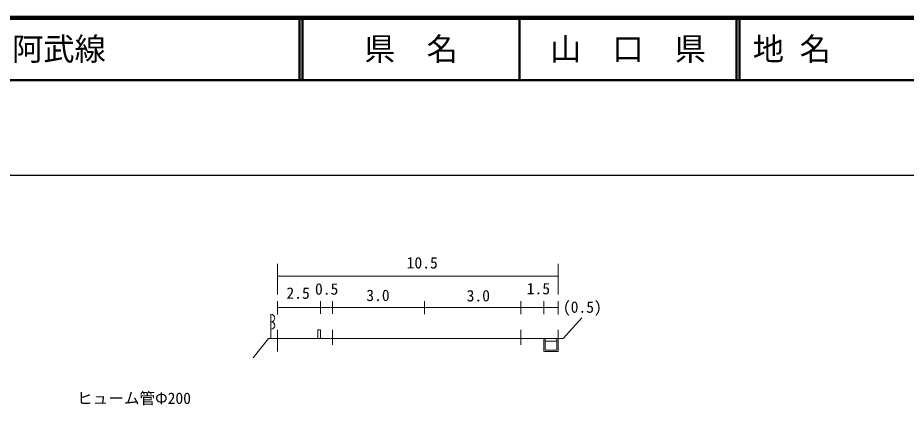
# Model space of a CAD drawing. Units: millimetres, scale not verified. Extents: x 40000 to 680000, y 20000 to 380000.
# Drawn here: x 252634 to 394951, y 317903 to 380000 of the extents above; entities that cross this region are included whole.
import ezdxf
from ezdxf.enums import TextEntityAlignment as Align

# ---------------------------------------------------------------- set-up
doc = ezdxf.new("R2010")
doc.units = ezdxf.units.MM
doc.header["$LTSCALE"] = 1000
for name, color, linetype, lineweight in [('M-BGD-RSTR', 7, 'Continuous', 13), ('M-STR-STR3', 7, 'Continuous', 25), ('M-TTL', 2, 'Continuous', 140), ('M-TTL-LINE', 7, 'Continuous', 50)]:
    doc.layers.add(name, color=color, linetype=linetype, lineweight=lineweight)
doc.layers.add('M-TTL-TXT', color=7, linetype='Continuous')
doc.styles.add('ＭＳ ゴシック', font='')
doc.styles.get('ＭＳ ゴシック').set_extended_font_data('MS Gothic')

msp = doc.modelspace()

# ---------------------------------------------------------------- linework, layer by layer
at = {"layer": 'M-BGD-RSTR'}
for p, q in [((294233, 340589), (294233, 335631)), ((339222, 340586), (339222, 335631)), ((294233, 338586), (339222, 338586)), ((294233, 334577), (294233, 332459)), ((301138, 334599), (301138, 332578)), ((303072, 334599), (303072, 332578)), ((317765, 334599), (317765, 332509)), ((333222, 334586), (333222, 332509)), ((336908, 334599), (336908, 332509)), ((339222, 334577), (339222, 332459)), ((294233, 333586), (339222, 333586)), ((293194, 328586), (293194, 332478)), ((339976, 328586), (343012, 331886)), ((294233, 329973), (294233, 326528)), ((300686, 329973), (300686, 328586)), ((300686, 329973), (301138, 329973)), ((301138, 329973), (301138, 328586)), ((303072, 329973), (303072, 327578)), ((333222, 329973), (333222, 327586)), ((339222, 329973), (339222, 326528)), ((292823, 328586), (290351, 325494)), ((292823, 328586), (339976, 328586)), ((336908, 328586), (336908, 326547)), ((337136, 328586), (337136, 326787)), ((337136, 328180), (338987, 328180)), ((338987, 328586), (338987, 326771)), ((336908, 326528), (339222, 326528)), ((337136, 326741), (338987, 326741))]:
    msp.add_line(p, q, dxfattribs=at)
for centre, start, end in [((293193, 331878), 275.3148, 89.90852), ((293193, 330683), 270, 84.6852)]:
    msp.add_arc(centre, 600, start, end, dxfattribs=at)
at = {"layer": 'M-STR-STR3'}
msp.add_line((235031, 354754), (561919, 354754), dxfattribs=at)
at = {"layer": 'M-TTL'}
msp.add_line((680000, 380000), (40000, 380000), dxfattribs=at)
at = {"layer": 'M-TTL-LINE'}
for p, q in [((297750, 380000), (297750, 370000)), ((298250, 380000), (298250, 370000)), ((333000, 380000), (333000, 370000)), ((367750, 380000), (367750, 370000)), ((368250, 380000), (368250, 370000)), ((40000, 370000), (680000, 370000))]:
    msp.add_line(p, q, dxfattribs=at)

# ---------------------------------------------------------------- texts
at = {"layer": 'M-BGD-RSTR', "style": 'ＭＳ ゴシック'}
for s, p in [('10.5', (314923, 339269)), ('0.5', (300242, 335069)), ('1.5', (334163, 335133)), ('2.5', (295669, 334411)), ('3.0', (308465, 334050)), ('3.0', (324534, 333990)), ('(0.5)', (339955, 332172))]:
    msp.add_text(s, height=1833, dxfattribs=at).set_placement(p, align=Align.BOTTOM_LEFT)
at = {"layer": 'M-STR-STR3', "style": 'ＭＳ ゴシック'}
msp.add_text('ヒューム管Φ200', height=1833, dxfattribs=at).set_placement((262137, 317556), align=Align.BOTTOM_LEFT)
at = {"layer": 'M-TTL-TXT', "style": 'ＭＳ ゴシック'}
for s, p in [('主要地方道益田阿武線', (216734, 375000)), ('地 名', (370380, 375000))]:
    msp.add_text(s, height=3666, dxfattribs=at).set_placement(p, align=Align.MIDDLE_LEFT)
for s, p in [('県\u3000名', (315625, 375000)), ('山\u3000口\u3000県', (350375, 375000))]:
    msp.add_text(s, height=3666, dxfattribs=at).set_placement(p, align=Align.MIDDLE_CENTER)

doc.saveas('drawing.dxf')
